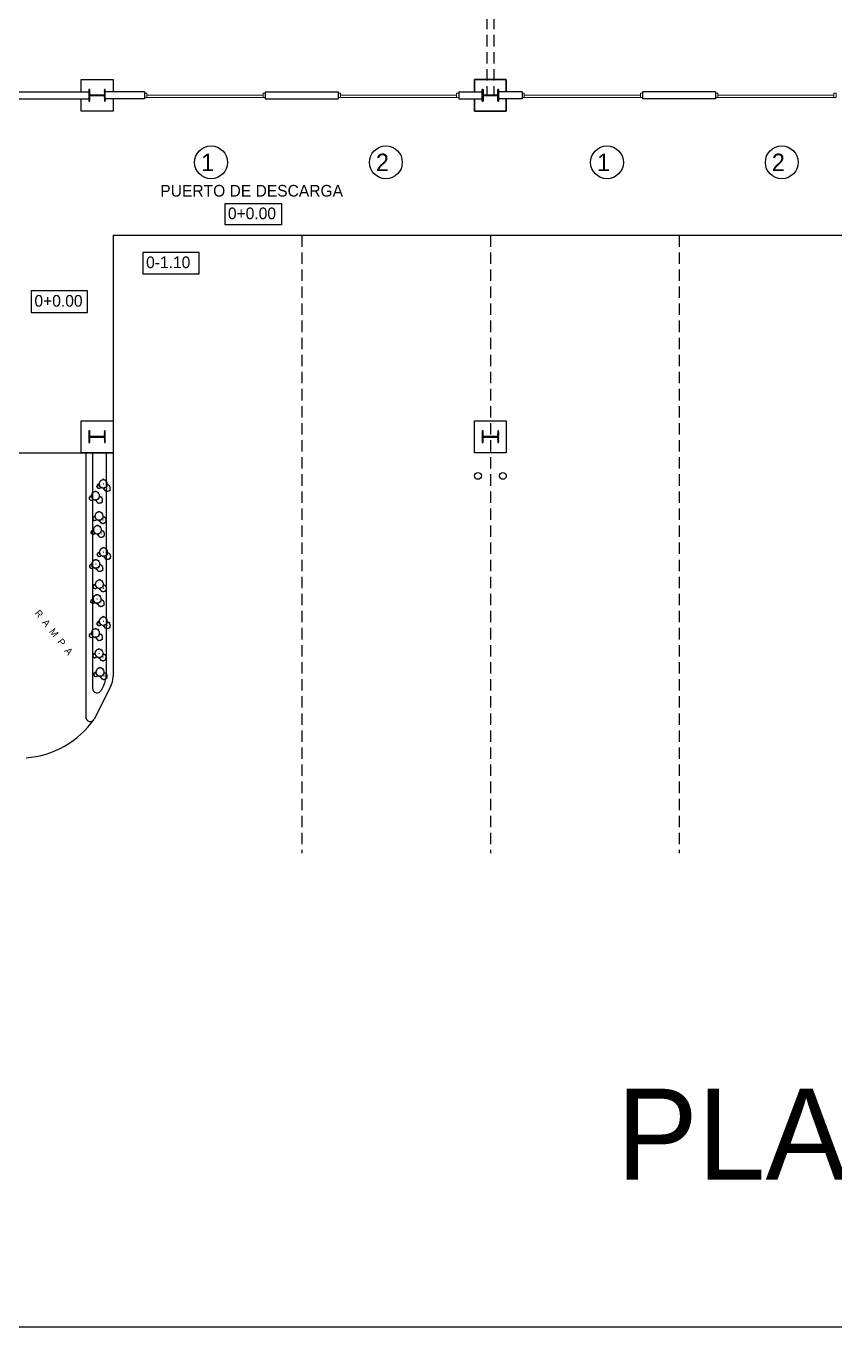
# Model space of a CAD drawing. Header units: inches. Extents: x 13 to 185, y 7 to 119.
# Drawn here: x 68.41 to 86.19, y 7.15 to 35.72 of the extents above; entities that cross this region are included whole.
import ezdxf

# ---------------------------------------------------------------- set-up
doc = ezdxf.new("R2010")
doc.units = ezdxf.units.IN
doc.header["$MEASUREMENT"] = 0
doc.linetypes.add('HIDDEN', pattern=[0.375, 0.25, -0.125])
doc.layers.get('DEFPOINTS').update_dxf_attribs({"color": 8})
for name, color, linetype in [('AR_PAREDES', 2, 'Continuous'), ('arboles', 8, 'Continuous'), ('ARQ EXTERIORES', 2, 'Continuous'), ('ARQ TEXT', 2, 'Continuous'), ('pedestal', 3, 'Continuous'), ('STL-HTCH', 1, 'Continuous'), ('STL-OBJT', 3, 'Continuous')]:
    doc.layers.add(name, color=color, linetype=linetype)
doc.layers.add('PUERTA', color=1, linetype='Continuous', lineweight=18)
doc.styles.add('ARCH', font='arch.shx')
doc.styles.add('ARQ', font='GOTHIC.TTF')
doc.styles.add('ARQ3', font='COPRGTB.TTF')
pattern_1 = [(135.00000308, (7722.619464, -11570.492903), (-0.008980255639, -0.008980256603), []), (135.00000308, (7722.613114, -11570.492903), (-0.008980255639, -0.008980256603), [])]
pattern_2 = [(135.00000308, (7722.619464, -11562.992903), (-0.008980255639, -0.008980256603), []), (135.00000308, (7722.613114, -11562.992903), (-0.008980255639, -0.008980256603), [])]

# ---------------------------------------------------------------- blocks, each defined once
blk = doc.blocks.new('ARB')
at = {"layer": 'arboles'}
for points in [[(455747.556, 299393.886), (455747.565, 299393.877), (455747.56, 299393.851), (455747.567, 299393.834), (455747.594, 299393.82), (455747.624, 299393.808), (455747.597, 299393.81), (455747.559, 299393.81), (455747.545, 299393.799), (455747.542, 299393.754), (455747.527, 299393.736), (455747.501, 299393.709), (455747.496, 299393.695), (455747.498, 299393.675), (455747.467, 299393.666), (455747.452, 299393.673), (455747.434, 299393.662), (455747.383, 299393.621), (455747.362, 299393.626), (455747.335, 299393.638), (455747.313, 299393.634), (455747.307, 299393.599), (455747.295, 299393.644), (455747.275, 299393.634), (455747.257, 299393.646), (455747.237, 299393.644), (455747.208, 299393.662), (455747.179, 299393.664), (455747.159, 299393.681), (455747.159, 299393.697), (455747.144, 299393.714), (455747.116, 299393.718), (455747.083, 299393.718), (455747.106, 299393.73), (455747.121, 299393.755), (455747.107, 299393.781), (455747.092, 299393.797), (455747.095, 299393.82), (455747.09, 299393.844), (455747.071, 299393.855), (455747.089, 299393.865), (455747.098, 299393.892), (455747.092, 299393.918), (455747.1, 299393.947), (455747.116, 299393.959), (455747.121, 299393.975), (455747.121, 299393.994), (455747.145, 299394.006), (455747.158, 299394.022), (455747.155, 299394.057), (455747.144, 299394.082), (455747.164, 299394.063), (455747.184, 299394.049), (455747.199, 299394.053), (455747.217, 299394.072), (455747.24, 299394.09), (455747.261, 299394.092), (455747.312, 299394.106), (455747.32, 299394.134)], [(455747.908, 299394.143), (455747.916, 299394.145), (455747.924, 299394.174), (455747.928, 299394.145), (455747.932, 299394.14), (455747.945, 299394.135), (455747.96, 299394.136), (455747.981, 299394.13), (455747.993, 299394.12), (455748.009, 299394.118), (455748.017, 299394.107), (455748.031, 299394.093), (455748.032, 299394.083), (455748.037, 299394.081), (455748.054, 299394.085), (455748.04, 299394.068), (455748.054, 299394.065), (455748.059, 299394.059), (455748.065, 299394.048), (455748.068, 299394.046), (455748.064, 299394.039), (455748.067, 299394.009), (455748.074, 299394.002), (455748.071, 299393.986), (455748.075, 299393.975), (455748.092, 299393.966), (455748.111, 299393.959), (455748.094, 299393.96), (455748.07, 299393.96), (455748.062, 299393.953), (455748.06, 299393.925), (455748.05, 299393.914), (455748.034, 299393.896), (455748.031, 299393.888), (455748.032, 299393.876), (455748.013, 299393.87), (455748.004, 299393.874), (455747.992, 299393.867), (455747.961, 299393.841), (455747.947, 299393.845), (455747.93, 299393.852), (455747.917, 299393.85), (455747.913, 299393.828), (455747.905, 299393.856), (455747.893, 299393.85), (455747.881, 299393.857), (455747.869, 299393.856), (455747.851, 299393.867), (455747.833, 299393.868), (455747.82, 299393.879), (455747.82, 299393.889), (455747.811, 299393.9), (455747.794, 299393.903), (455747.773, 299393.903), (455747.787, 299393.91), (455747.794, 299393.922)]]:
    blk.add_lwpolyline(points, dxfattribs=at)
for points in [[(455747.588, 299393.836), (455747.573, 299393.893), (455747.548, 299393.88), (455747.525, 299393.895), (455747.501, 299393.893), (455747.464, 299393.915), (455747.428, 299393.917), (455747.403, 299393.939), (455747.403, 299393.959), (455747.384, 299393.981), (455747.35, 299393.986), (455747.308, 299393.986), (455747.336, 299394), (455747.356, 299394.032), (455747.338, 299394.064), (455747.319, 299394.083), (455747.323, 299394.113), (455747.317, 299394.142), (455747.293, 299394.157), (455747.316, 299394.169), (455747.327, 299394.203), (455747.319, 299394.235), (455747.329, 299394.272), (455747.35, 299394.286), (455747.356, 299394.306), (455747.356, 299394.33), (455747.386, 299394.345), (455747.401, 299394.365), (455747.398, 299394.409), (455747.384, 299394.44), (455747.409, 299394.416), (455747.434, 299394.399), (455747.453, 299394.404), (455747.476, 299394.428), (455747.504, 299394.45), (455747.531, 299394.453), (455747.594, 299394.47), (455747.611, 299394.528), (455747.619, 299394.47), (455747.626, 299394.46), (455747.653, 299394.45), (455747.682, 299394.453), (455747.724, 299394.44), (455747.748, 299394.421), (455747.781, 299394.416), (455747.796, 299394.394), (455747.825, 299394.367), (455747.827, 299394.347), (455747.836, 299394.343), (455747.871, 299394.35), (455747.842, 299394.316), (455747.871, 299394.311), (455747.88, 299394.298), (455747.892, 299394.276), (455747.899, 299394.272), (455747.89, 299394.259), (455747.897, 299394.198), (455747.911, 299394.184), (455747.905, 299394.152), (455747.912, 299394.13), (455747.947, 299394.113), (455747.985, 299394.098), (455747.951, 299394.1), (455747.903, 299394.1), (455747.886, 299394.086), (455747.882, 299394.03), (455747.863, 299394.008), (455747.83, 299393.973), (455747.825, 299393.956), (455747.827, 299393.932), (455747.789, 299393.919), (455747.769, 299393.929), (455747.747, 299393.915), (455747.684, 299393.863), (455747.657, 299393.871), (455747.623, 299393.885), (455747.596, 299393.88)], [(455747.321, 299393.859), (455747.316, 299393.865), (455747.325, 299393.865)], [(455747.605, 299394.162), (455747.6, 299394.169), (455747.611, 299394.169)], [(455747.922, 299393.991), (455747.919, 299393.994), (455747.924, 299393.994)]]:
    blk.add_lwpolyline(points, close=True, dxfattribs=at)

msp = doc.modelspace()

# ---------------------------------------------------------------- hatches: boundary and pattern name
at = {"layer": 'STL-HTCH'}
h = msp.add_hatch(dxfattribs=at)
h.set_pattern_fill('STEEL', scale=0.1016, angle=-89.999997, style=0)
h.set_pattern_definition([(135.00000308, (7744.758995, -11562.992704), (-0.008980255639, -0.008980256603), []), (135.00000308, (7744.752645, -11562.992704), (-0.008980255639, -0.008980256603), [])])
edge = h.paths.add_edge_path()
edge.add_line((70.15557, 34.07159), (70.15557, 34.32736))
edge.add_line((70.15557, 34.32736), (70.13564, 34.32736))
edge.add_line((70.13564, 34.32736), (70.13564, 34.22494))
edge.add_arc((70.11589, 34.22494), 0.01975, 269.999997, 359.999997, ccw=False)
edge.add_line((70.11589, 34.20519), (69.83534, 34.20519))
edge.add_arc((69.83534, 34.22494), 0.01975, 179.999997, 269.999997, ccw=False)
edge.add_line((69.8156, 34.22494), (69.8156, 34.32736))
edge.add_line((69.8156, 34.32736), (69.79566, 34.32736))
edge.add_line((69.79566, 34.32736), (69.79566, 34.07159))
edge.add_line((69.79566, 34.07159), (69.8156, 34.07159))
edge.add_line((69.8156, 34.07159), (69.8156, 34.17401))
edge.add_arc((69.83534, 34.17401), 0.01975, 89.999997, 179.999997, ccw=False)
edge.add_line((69.83534, 34.19376), (70.11589, 34.19376))
edge.add_arc((70.11589, 34.17401), 0.01975, 359.999997, 449.999997, ccw=False)
edge.add_line((70.13564, 34.17401), (70.13564, 34.07159))
edge.add_line((70.13564, 34.07159), (70.15557, 34.07159))
h = msp.add_hatch(dxfattribs=at)
h.set_pattern_fill('STEEL', scale=0.1016, angle=-89.999997, style=0)
h.set_pattern_definition(pattern_2)
edge = h.paths.add_edge_path()
edge.add_line((78.79557, 34.07139), (78.79557, 34.32716))
edge.add_line((78.79557, 34.32716), (78.77564, 34.32716))
edge.add_line((78.77564, 34.32716), (78.77564, 34.22474))
edge.add_arc((78.75589, 34.22474), 0.01975, 269.999997, 359.999997, ccw=False)
edge.add_line((78.75589, 34.20499), (78.47534, 34.20499))
edge.add_arc((78.47534, 34.22474), 0.01975, 179.999997, 269.999997, ccw=False)
edge.add_line((78.4556, 34.22474), (78.4556, 34.32716))
edge.add_line((78.4556, 34.32716), (78.43566, 34.32716))
edge.add_line((78.43566, 34.32716), (78.43566, 34.07139))
edge.add_line((78.43566, 34.07139), (78.4556, 34.07139))
edge.add_line((78.4556, 34.07139), (78.4556, 34.17381))
edge.add_arc((78.47534, 34.17381), 0.01975, 89.999997, 179.999997, ccw=False)
edge.add_line((78.47534, 34.19356), (78.75589, 34.19356))
edge.add_arc((78.75589, 34.17381), 0.01975, 359.999997, 449.999997, ccw=False)
edge.add_line((78.77564, 34.17381), (78.77564, 34.07139))
edge.add_line((78.77564, 34.07139), (78.79557, 34.07139))
h = msp.add_hatch(dxfattribs=at)
h.set_pattern_fill('STEEL', scale=0.1016, angle=-89.999997, style=0)
h.set_pattern_definition(pattern_2)
edge = h.paths.add_edge_path()
edge.add_line((78.43566, 34.07139), (78.43566, 34.32716))
edge.add_line((78.43566, 34.32716), (78.4556, 34.32716))
edge.add_line((78.4556, 34.32716), (78.4556, 34.22474))
edge.add_arc((78.47535, 34.22474), 0.01975, 180.000003, 270.000003)
edge.add_line((78.47535, 34.20499), (78.75589, 34.20499))
edge.add_arc((78.75589, 34.22474), 0.01975, 270.000003, 360.000003)
edge.add_line((78.77564, 34.22474), (78.77564, 34.32716))
edge.add_line((78.77564, 34.32716), (78.79558, 34.32716))
edge.add_line((78.79558, 34.32716), (78.79558, 34.07139))
edge.add_line((78.79558, 34.07139), (78.77564, 34.07139))
edge.add_line((78.77564, 34.07139), (78.77564, 34.17381))
edge.add_arc((78.75589, 34.17381), 0.01975, 360.000003, 450.000003)
edge.add_line((78.75589, 34.19356), (78.47535, 34.19356))
edge.add_arc((78.47535, 34.17381), 0.01975, 90.000003, 180.000003)
edge.add_line((78.4556, 34.17381), (78.4556, 34.07139))
edge.add_line((78.4556, 34.07139), (78.43566, 34.07139))
h = msp.add_hatch(dxfattribs=at)
h.set_pattern_fill('STEEL', scale=0.1016, angle=-89.999997, style=0)
h.set_pattern_definition([(135.00000308, (7744.758995, -11570.492704), (-0.008980255639, -0.008980256603), []), (135.00000308, (7744.752645, -11570.492704), (-0.008980255639, -0.008980256603), [])])
edge = h.paths.add_edge_path()
edge.add_line((70.15557, 26.57159), (70.15557, 26.82736))
edge.add_line((70.15557, 26.82736), (70.13564, 26.82736))
edge.add_line((70.13564, 26.82736), (70.13564, 26.72494))
edge.add_arc((70.11589, 26.72494), 0.01975, 269.999997, 359.999997, ccw=False)
edge.add_line((70.11589, 26.70519), (69.83534, 26.70519))
edge.add_arc((69.83534, 26.72494), 0.01975, 179.999997, 269.999997, ccw=False)
edge.add_line((69.8156, 26.72494), (69.8156, 26.82736))
edge.add_line((69.8156, 26.82736), (69.79566, 26.82736))
edge.add_line((69.79566, 26.82736), (69.79566, 26.57159))
edge.add_line((69.79566, 26.57159), (69.8156, 26.57159))
edge.add_line((69.8156, 26.57159), (69.8156, 26.67401))
edge.add_arc((69.83534, 26.67401), 0.01975, 89.999997, 179.999997, ccw=False)
edge.add_line((69.83534, 26.69376), (70.11589, 26.69376))
edge.add_arc((70.11589, 26.67401), 0.01975, 359.999997, 449.999997, ccw=False)
edge.add_line((70.13564, 26.67401), (70.13564, 26.57159))
edge.add_line((70.13564, 26.57159), (70.15557, 26.57159))
h = msp.add_hatch(dxfattribs=at)
h.set_pattern_fill('STEEL', scale=0.1016, angle=-89.999997, style=0)
h.set_pattern_definition(pattern_1)
edge = h.paths.add_edge_path()
edge.add_line((78.79555, 26.57139), (78.79555, 26.82716))
edge.add_line((78.79555, 26.82716), (78.77561, 26.82716))
edge.add_line((78.77561, 26.82716), (78.77561, 26.72474))
edge.add_arc((78.75587, 26.72474), 0.01975, 269.999997, 359.999997, ccw=False)
edge.add_line((78.75587, 26.70499), (78.47532, 26.70499))
edge.add_arc((78.47532, 26.72474), 0.01975, 179.999997, 269.999997, ccw=False)
edge.add_line((78.45557, 26.72474), (78.45557, 26.82716))
edge.add_line((78.45557, 26.82716), (78.43563, 26.82716))
edge.add_line((78.43563, 26.82716), (78.43563, 26.57139))
edge.add_line((78.43563, 26.57139), (78.45557, 26.57139))
edge.add_line((78.45557, 26.57139), (78.45557, 26.67381))
edge.add_arc((78.47532, 26.67381), 0.01975, 89.999997, 179.999997, ccw=False)
edge.add_line((78.47532, 26.69356), (78.75587, 26.69356))
edge.add_arc((78.75587, 26.67381), 0.01975, 359.999997, 449.999997, ccw=False)
edge.add_line((78.77561, 26.67381), (78.77561, 26.57139))
edge.add_line((78.77561, 26.57139), (78.79555, 26.57139))
h = msp.add_hatch(dxfattribs=at)
h.set_pattern_fill('STEEL', scale=0.1016, angle=-89.999997, style=0)
h.set_pattern_definition(pattern_1)
edge = h.paths.add_edge_path()
edge.add_line((78.79556, 26.57139), (78.79556, 26.82716))
edge.add_line((78.79556, 26.82716), (78.77562, 26.82716))
edge.add_line((78.77562, 26.82716), (78.77562, 26.72474))
edge.add_arc((78.75587, 26.72474), 0.01975, 269.999997, 359.999997, ccw=False)
edge.add_line((78.75587, 26.70499), (78.47533, 26.70499))
edge.add_arc((78.47533, 26.72474), 0.01975, 179.999997, 269.999997, ccw=False)
edge.add_line((78.45558, 26.72474), (78.45558, 26.82716))
edge.add_line((78.45558, 26.82716), (78.43564, 26.82716))
edge.add_line((78.43564, 26.82716), (78.43564, 26.57139))
edge.add_line((78.43564, 26.57139), (78.45558, 26.57139))
edge.add_line((78.45558, 26.57139), (78.45558, 26.67381))
edge.add_arc((78.47533, 26.67381), 0.01975, 89.999997, 179.999997, ccw=False)
edge.add_line((78.47533, 26.69356), (78.75587, 26.69356))
edge.add_arc((78.75587, 26.67381), 0.01975, 359.999997, 449.999997, ccw=False)
edge.add_line((78.77562, 26.67381), (78.77562, 26.57139))
edge.add_line((78.77562, 26.57139), (78.79556, 26.57139))

# ---------------------------------------------------------------- linework, layer by layer
for p, q in [((65.87573, 34.27425), (69.79566, 34.27428)), ((68.12568, 34.12425), (69.79566, 34.12425)), ((71.02062, 34.27428), (70.15557, 34.27428)), ((71.02062, 34.12431), (70.15557, 34.12431)), ((71.02062, 34.27428), (71.02062, 34.12428)), ((75.27062, 34.27429), (75.27062, 34.12429)), ((75.27062, 34.27429), (75.27062, 34.12429)), ((77.92062, 34.27429), (78.43566, 34.27429)), ((77.92062, 34.27429), (77.92062, 34.12429)), ((77.92062, 34.12429), (78.43566, 34.12429)), ((78.43566, 34.27429), (78.4556, 34.27429)), ((78.79557, 34.27429), (78.77564, 34.27429)), ((79.31062, 34.27429), (78.79558, 34.27429)), ((79.31062, 34.12429), (78.79558, 34.12429)), ((79.31062, 34.27429), (79.31062, 34.12429)), ((81.96062, 34.27429), (81.96062, 34.12429)), ((81.96062, 34.27429), (81.96062, 34.12429)), ((70.32562, 31.12428), (86.90562, 31.12428)), ((69.72562, 26.34926), (69.72562, 20.54485)), ((69.87562, 26.34926), (69.87562, 21.17425, 0)), ((70.17562, 26.34926), (70.17562, 21.46747, -0.00001)), ((70.32562, 26.34926), (70.32562, 21.43172, -0.00011)), ((70.32562, 25.74926), (70.32562, 21.72487)), ((70.27187, 21.2062), (69.91487, 20.49975)), ((70.27187, 21.2062, -0.00011), (69.91487, 20.49975)), ((70.12187, 21.24195), (70.06487, 21.12915))]:
    msp.add_line(p, q)
at = {"linetype": 'HIDDEN'}
for p, q in [((74.47062, 31.12428), (74.47062, 17.55428)), ((78.61562, 31.12428), (78.61562, 17.55428)), ((82.76062, 31.12428), (82.76062, 17.55428))]:
    msp.add_line(p, q, dxfattribs=at)
msp.add_lwpolyline([(12.95513, 7.14569), (184.95513, 7.14569), (184.95513, 119.14569), (12.95513, 119.14569)], close=True)
for centre, radius, start, end in [((69.67562, 21.46747, -0.00001), 0.5, 333.19041, 0), ((69.82562, 21.43172, -0.00011), 0.5, 333.19041, 0), ((69.97562, 21.17425, 0), 0.1, 180, 333.19041), ((69.82562, 20.54485), 0.1, 180, 333.19041)]:
    msp.add_arc(centre, radius, start, end)
at = {"extrusion": (-1.13433e-05, 0.00016218, 1)}
msp.add_arc((68.27363, 21.6465, 0.00248), 2.00217, 274.02906, 325.057558, dxfattribs=at)
at = {"layer": 'AR_PAREDES', "color": 7, "linetype": 'HIDDEN'}
for p, q in [((78.54049, 94.39926), (78.54049, 34.20499)), ((78.69049, 94.39926), (78.69049, 34.20499))]:
    msp.add_line(p, q, dxfattribs=at)
at = {"layer": 'AR_PAREDES', "color": 7}
for p, q in [((71.02062, 34.27398), (71.02062, 34.12428)), ((73.67062, 34.27429), (75.27062, 34.27429)), ((73.67062, 34.27429), (73.67062, 34.12429)), ((73.67062, 34.27429), (75.27062, 34.27429)), ((73.67062, 34.27429), (73.67062, 34.12429)), ((73.67062, 34.27428), (73.67062, 34.12428)), ((73.67062, 34.12429), (75.27062, 34.12429)), ((73.67062, 34.12429), (75.27062, 34.12429)), ((75.27062, 34.27399), (75.27062, 34.1243)), ((75.27062, 34.27399), (75.27062, 34.1243)), ((83.56062, 34.27429), (81.96062, 34.27429)), ((83.56062, 34.27429), (81.96062, 34.27429)), ((81.96062, 34.27399), (81.96062, 34.1243)), ((81.96062, 34.27399), (81.96062, 34.1243)), ((83.56062, 34.12429), (81.96062, 34.12429)), ((83.56062, 34.12429), (81.96062, 34.12429)), ((83.56062, 34.27429), (83.56062, 34.12429)), ((83.56062, 34.27429), (83.56062, 34.12429)), ((83.56062, 34.27428), (83.56062, 34.12428))]:
    msp.add_line(p, q, dxfattribs=at)
at = {"layer": 'ARQ EXTERIORES', "color": 7}
for p, q in [((70.32562, 31.12428), (70.32562, 25.24928)), ((68.12565, 26.34927), (70.32562, 26.34924))]:
    msp.add_line(p, q, dxfattribs=at)
for points in [[(69.62562, 34.27428), (69.62562, 34.54946), (70.32562, 34.54946), (70.32562, 34.27428)], [(70.32562, 34.12431), (70.32562, 33.84946), (69.62562, 33.84946), (69.62562, 34.12428)]]:
    msp.add_lwpolyline(points, dxfattribs=at)
for points in [[(70.32562, 27.04946), (70.32562, 26.34946), (69.62562, 26.34946), (69.62562, 27.04946)], [(78.96559, 27.04926), (78.96559, 26.34926), (78.26559, 26.34926), (78.26559, 27.04926)], [(78.9656, 27.04926), (78.9656, 26.34926), (78.2656, 26.34926), (78.2656, 27.04926)]]:
    msp.add_lwpolyline(points, close=True, dxfattribs=at)
at = {"layer": 'ARQ TEXT', "color": 7}
for points in [[(74.02676, 31.35234), (72.78664, 31.35234), (72.78664, 31.82277), (74.02676, 31.82277)], [(74.02676, 31.35234), (72.78664, 31.35234), (72.78664, 31.82277), (74.02676, 31.82277)], [(70.97955, 30.27816), (72.21966, 30.27816), (72.21966, 30.74858), (70.97955, 30.74858)], [(68.52658, 29.43149), (69.76669, 29.43149), (69.76669, 29.90192), (68.52658, 29.90192)]]:
    msp.add_lwpolyline(points, close=True, dxfattribs=at)
for centre in [(72.47985, 32.72625), (76.31985, 32.72625), (81.17667, 32.72625), (85.01667, 32.72625)]:
    msp.add_circle(centre, 0.36099, dxfattribs=at)
at = {"layer": 'DEFPOINTS', "color": 7}
for p, q in [((78.61559, 26.69356), (78.61559, 26.70499)), ((78.6156, 26.69356), (78.6156, 26.70499))]:
    msp.add_line(p, q, dxfattribs=at)
at = {"layer": 'pedestal', "color": 7, "ltscale": 0.5}
for points in [[(78.26562, 34.27428), (78.26562, 34.54926), (78.96562, 34.54926), (78.96562, 34.27429)], [(78.96562, 34.27428), (78.96562, 34.54926), (78.26562, 34.54926), (78.26562, 34.27429)], [(78.96562, 34.12429), (78.96562, 33.84926), (78.26562, 33.84926), (78.26562, 34.12428)], [(78.26562, 34.12429), (78.26562, 33.84926), (78.96562, 33.84926), (78.96562, 34.12428)]]:
    msp.add_lwpolyline(points, dxfattribs=at)
at = {"layer": 'PUERTA', "color": 7}
for p, q in [((73.62062, 34.19928), (71.07062, 34.19914)), ((73.62062, 34.14928), (71.07062, 34.14898)), ((77.87062, 34.19929), (75.32062, 34.19915)), ((77.87062, 34.19929), (75.32062, 34.19915)), ((77.87062, 34.14929), (75.32062, 34.14899)), ((77.87062, 34.14929), (75.32062, 34.14899)), ((79.36062, 34.19929), (81.91062, 34.19915)), ((79.36062, 34.19929), (81.91062, 34.19915)), ((79.36062, 34.14929), (81.91062, 34.14899)), ((79.36062, 34.14929), (81.91062, 34.14899)), ((83.61062, 34.19928), (86.16062, 34.19914)), ((83.61062, 34.14928), (86.16062, 34.14898))]:
    msp.add_line(p, q, dxfattribs=at)
for points in [[(71.02062, 34.24898), (71.02062, 34.14898), (71.07062, 34.14898), (71.07062, 34.24898)], [(73.62062, 34.24928), (73.62062, 34.14928), (73.67062, 34.14928), (73.67062, 34.24928)], [(75.27062, 34.24899), (75.27062, 34.14899), (75.32062, 34.14899), (75.32062, 34.24899)], [(75.27062, 34.24899), (75.27062, 34.14899), (75.32062, 34.14899), (75.32062, 34.24899)], [(77.87062, 34.24929), (77.87062, 34.14929), (77.92062, 34.14929), (77.92062, 34.24929)], [(77.87062, 34.24929), (77.87062, 34.14929), (77.92062, 34.14929), (77.92062, 34.24929)], [(79.36062, 34.24929), (79.36062, 34.14929), (79.31062, 34.14929), (79.31062, 34.24929)], [(79.36062, 34.24929), (79.36062, 34.14929), (79.31062, 34.14929), (79.31062, 34.24929)], [(81.96062, 34.24899), (81.96062, 34.14899), (81.91062, 34.14899), (81.91062, 34.24899)], [(81.96062, 34.24899), (81.96062, 34.14899), (81.91062, 34.14899), (81.91062, 34.24899)], [(83.61062, 34.24928), (83.61062, 34.14928), (83.56062, 34.14928), (83.56062, 34.24928)], [(86.21062, 34.24898), (86.21062, 34.14898), (86.16062, 34.14898), (86.16062, 34.24898)]]:
    msp.add_lwpolyline(points, close=True, dxfattribs=at)
at = {"layer": 'STL-OBJT', "color": 7}
for points in [[(70.15557, 34.07159), (70.15557, 34.32736), (70.13564, 34.32736), (70.13564, 34.22494, -0.41421356), (70.11589, 34.20519), (69.83534, 34.20519, -0.41421356), (69.8156, 34.22494), (69.8156, 34.32736), (69.79566, 34.32736), (69.79566, 34.07159), (69.8156, 34.07159), (69.8156, 34.17401, -0.41421356), (69.83534, 34.19376), (70.11589, 34.19376, -0.41421356), (70.13564, 34.17401), (70.13564, 34.07159)], [(78.79557, 34.07139), (78.79557, 34.32716), (78.77564, 34.32716), (78.77564, 34.22474, -0.41421356), (78.75589, 34.20499), (78.47534, 34.20499, -0.41421356), (78.4556, 34.22474), (78.4556, 34.32716), (78.43566, 34.32716), (78.43566, 34.07139), (78.4556, 34.07139), (78.4556, 34.17381, -0.41421356), (78.47534, 34.19356), (78.75589, 34.19356, -0.41421356), (78.77564, 34.17381), (78.77564, 34.07139)], [(78.43566, 34.07139), (78.43566, 34.32716), (78.4556, 34.32716), (78.4556, 34.22474, 0.41421356), (78.47535, 34.20499), (78.75589, 34.20499, 0.41421356), (78.77564, 34.22474), (78.77564, 34.32716), (78.79558, 34.32716), (78.79558, 34.07139), (78.77564, 34.07139), (78.77564, 34.17381, 0.41421356), (78.75589, 34.19356), (78.47535, 34.19356, 0.41421356), (78.4556, 34.17381), (78.4556, 34.07139)], [(70.15557, 26.57159), (70.15557, 26.82736), (70.13564, 26.82736), (70.13564, 26.72494, -0.41421356), (70.11589, 26.70519), (69.83534, 26.70519, -0.41421356), (69.8156, 26.72494), (69.8156, 26.82736), (69.79566, 26.82736), (69.79566, 26.57159), (69.8156, 26.57159), (69.8156, 26.67401, -0.41421356), (69.83534, 26.69376), (70.11589, 26.69376, -0.41421356), (70.13564, 26.67401), (70.13564, 26.57159)], [(78.79555, 26.57139), (78.79555, 26.82716), (78.77561, 26.82716), (78.77561, 26.72474, -0.41421356), (78.75587, 26.70499), (78.47532, 26.70499, -0.41421356), (78.45557, 26.72474), (78.45557, 26.82716), (78.43563, 26.82716), (78.43563, 26.57139), (78.45557, 26.57139), (78.45557, 26.67381, -0.41421356), (78.47532, 26.69356), (78.75587, 26.69356, -0.41421356), (78.77561, 26.67381), (78.77561, 26.57139)], [(78.79556, 26.57139), (78.79556, 26.82716), (78.77562, 26.82716), (78.77562, 26.72474, -0.41421356), (78.75587, 26.70499), (78.47533, 26.70499, -0.41421356), (78.45558, 26.72474), (78.45558, 26.82716), (78.43564, 26.82716), (78.43564, 26.57139), (78.45558, 26.57139), (78.45558, 26.67381, -0.41421356), (78.47533, 26.69356), (78.75587, 26.69356, -0.41421356), (78.77562, 26.67381), (78.77562, 26.57139)]]:
    msp.add_lwpolyline(points, format="xyb", close=True, dxfattribs=at)
for centre in [(78.34271, 25.83971), (78.34272, 25.83971), (78.89063, 25.83971, 0), (78.89063, 25.83971, 0)]:
    msp.add_circle(centre, 0.075, dxfattribs=at)

# ---------------------------------------------------------------- block references
at = {"layer": 'arboles', "color": 7, "xscale": -0.3, "yscale": 0.3, "zscale": 0.3}
for p in [(136794.39386, -89792.58584), (136794.22428, -89792.84712), (136794.30201, -89793.29208), (136794.26668, -89793.59569), (136794.23135, -89794.34418), (136794.40093, -89794.0829), (136794.30907, -89794.78914), (136794.25961, -89795.11399), (136794.39386, -89795.60119), (136794.22428, -89795.86248), (136794.30201, -89796.30744), (136794.32335, -89796.71923)]:
    msp.add_blockref('ARB', p, dxfattribs=at)

# ---------------------------------------------------------------- texts
at = {"layer": 'ARQ EXTERIORES', "color": 7, "style": 'ARCH', "text_generation_flag": 6}
msp.add_text('R  A  M  P  A', height=0.1545494, rotation=128.381125, dxfattribs=at).set_placement((68.59343, 22.82161, 0))
msp.add_text('R  A  M  P  A', height=0.1545494, rotation=128.381125, dxfattribs=at).set_placement((68.59343, 22.82161, 0))
at = {"layer": 'ARQ TEXT', "color": 7}
for s, height, style, p in [('1', 0.38395, 'ARQ3', (72.26144, 32.53428)), ('2', 0.38395, 'ARQ3', (76.10144, 32.53428)), ('1', 0.38395, 'ARQ3', (80.95825, 32.53428)), ('2', 0.38395, 'ARQ3', (84.79825, 32.53428)), ('PUERTO DE DESCARGA', 0.2559664, 'ARQ', (71.36491, 31.97472)), ('0+0.00', 0.255966, 'ARQ', (72.84931, 31.47782)), ('0-1.10', 0.255966, 'ARQ', (71.05256, 30.40364)), ('0+0.00', 0.255966, 'ARQ', (68.59959, 29.55697)), ('PLANTA ARQUITECTONICA', 2, 'ARQ', (81.38742, 10.37892))]:
    msp.add_text(s, height=height, dxfattribs=dict(at, style=style)).set_placement(p)

doc.saveas('drawing.dxf')
